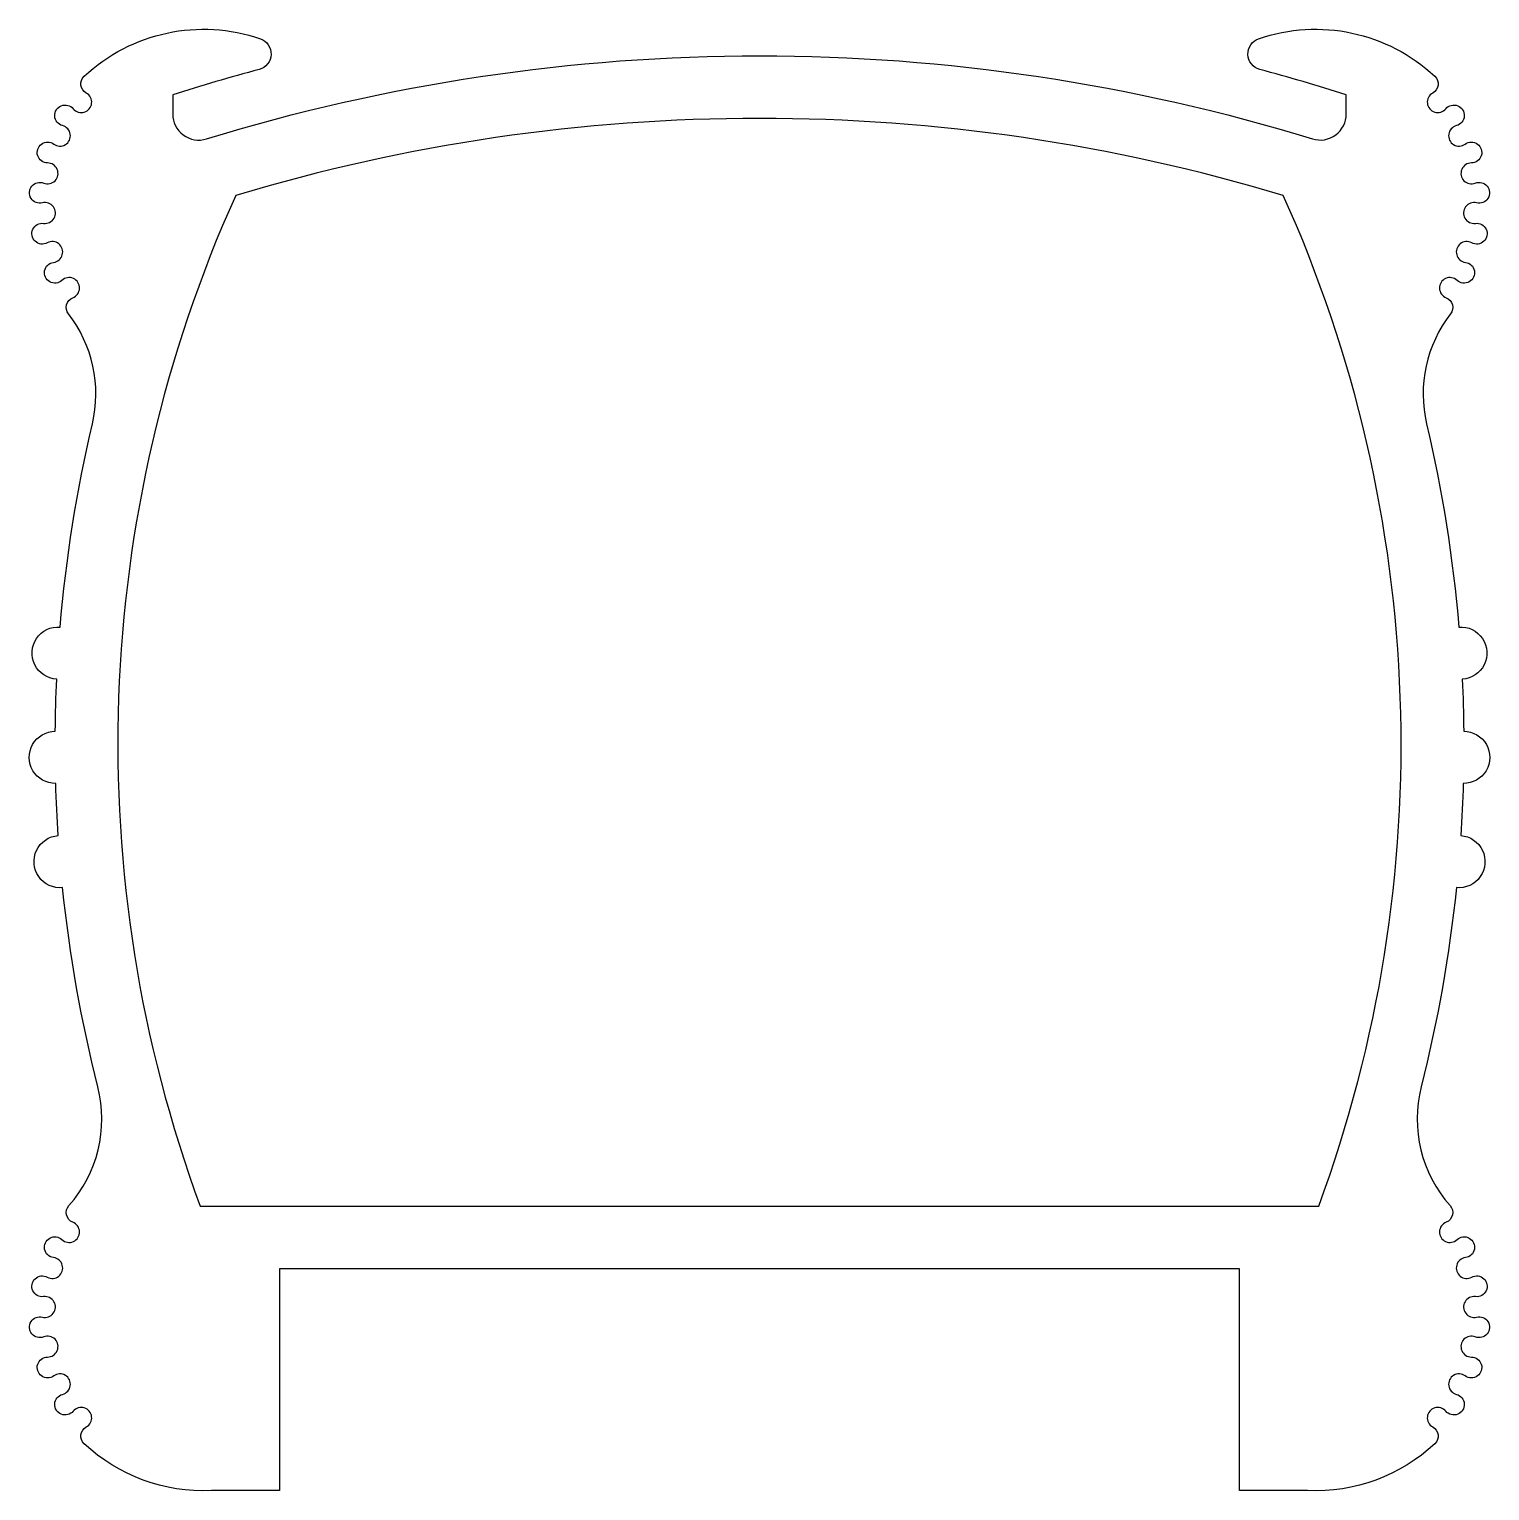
# Model space of a CAD drawing. Extents: x 250.1 to 278.1, y 244.5 to 272.5.
import ezdxf

# ---------------------------------------------------------------- set-up
doc = ezdxf.new("R2010")
doc.units = 0
doc.layers.add('ANA', color=220, linetype='CONTINUOUS')

msp = doc.modelspace()

# ---------------------------------------------------------------- linework, layer by layer
at = {"layer": 'ANA'}
for points in [[(250.954, 246.02, -1.377442), (250.75, 246.341, 1.209972), (250.582, 246.696, -1.377442), (250.463, 247.057, 1.209972), (250.389, 247.443, -1.377442), (250.364, 247.822, 1.209972), (250.387, 248.214, -1.377442), (250.457, 248.588, 1.209972), (250.577, 248.962, -1.377442), (250.738, 249.307, 1.209972), (250.947, 249.64, -0.522473), (250.871, 249.959, 0.24866), (251.427, 252.234, -0.036232), (250.751, 256.053, -1.01288), (250.667, 257.05, -0.009329), (250.62, 258.049, -1.009459), (250.611, 259.048, -0.009329), (250.638, 260.048, -1.011478), (250.704, 261.046, -0.036841), (251.322, 264.941, 0.226777), (250.862, 267.048, -0.501536), (250.947, 267.357, 1.209972), (250.738, 267.69, -1.377442), (250.577, 268.035, 1.209972), (250.457, 268.409, -1.377442), (250.387, 268.782, 1.209972), (250.364, 269.175, -1.377442), (250.389, 269.554, 1.209972), (250.463, 269.94, -1.377442), (250.582, 270.301, 1.209972), (250.75, 270.656, -1.377442), (250.954, 270.977, 1.209972), (251.205, 271.279, -0.509756), (251.165, 271.601, -0.278536), (254.542, 272.318, -0.739124), (254.521, 271.732, 0.011662), (252.861, 271.246), (252.861, 270.879, 0.504532), (253.508, 270.401, -0.150251), (274.715, 270.401, 0.504532), (275.361, 270.879), (275.361, 271.246, 0.011662), (273.702, 271.732, -0.739124), (273.681, 272.318, -0.278536), (277.058, 271.601, -0.509756), (277.018, 271.279, 1.209972), (277.269, 270.977, -1.377442), (277.473, 270.656, 1.209972), (277.641, 270.301, -1.377442), (277.76, 269.94, 1.209972), (277.834, 269.554, -1.377442), (277.859, 269.175, 1.209972), (277.836, 268.782, -1.377442), (277.766, 268.409, 1.209972), (277.646, 268.035, -1.377442), (277.485, 267.69, 1.209972), (277.276, 267.357, -0.501536), (277.361, 267.048, 0.226777), (276.901, 264.941, -0.036841), (277.519, 261.046, -1.011478), (277.584, 260.048, -0.009329), (277.612, 259.048, -1.009459), (277.603, 258.049, -0.009329), (277.556, 257.05, -1.01288), (277.472, 256.053, -0.036232), (276.796, 252.234, 0.24866), (277.352, 249.959, -0.522473), (277.276, 249.64, 1.209972), (277.485, 249.307, -1.377442), (277.646, 248.962, 1.209972), (277.766, 248.588, -1.377442), (277.836, 248.214, 1.209972), (277.859, 247.822, -1.377442), (277.834, 247.443, 1.209972), (277.76, 247.057, -1.377442), (277.641, 246.696, 1.209972), (277.473, 246.341, -1.377442), (277.269, 246.02, 1.209972), (277.018, 245.717, -0.509756), (277.058, 245.396, -0.202566), (274.619, 244.498), (273.311, 244.498), (273.311, 248.748), (254.911, 248.748), (254.911, 244.498), (253.604, 244.498, -0.202566), (251.165, 245.396, -0.509756), (251.205, 245.717, 1.209972)], [(254.069, 269.317, 0.196582), (253.389, 249.948), (274.833, 249.948, 0.196582), (274.154, 269.317, 0.147072)]]:
    msp.add_lwpolyline(points, format="xyb", close=True, dxfattribs=at)

doc.saveas('drawing.dxf')
